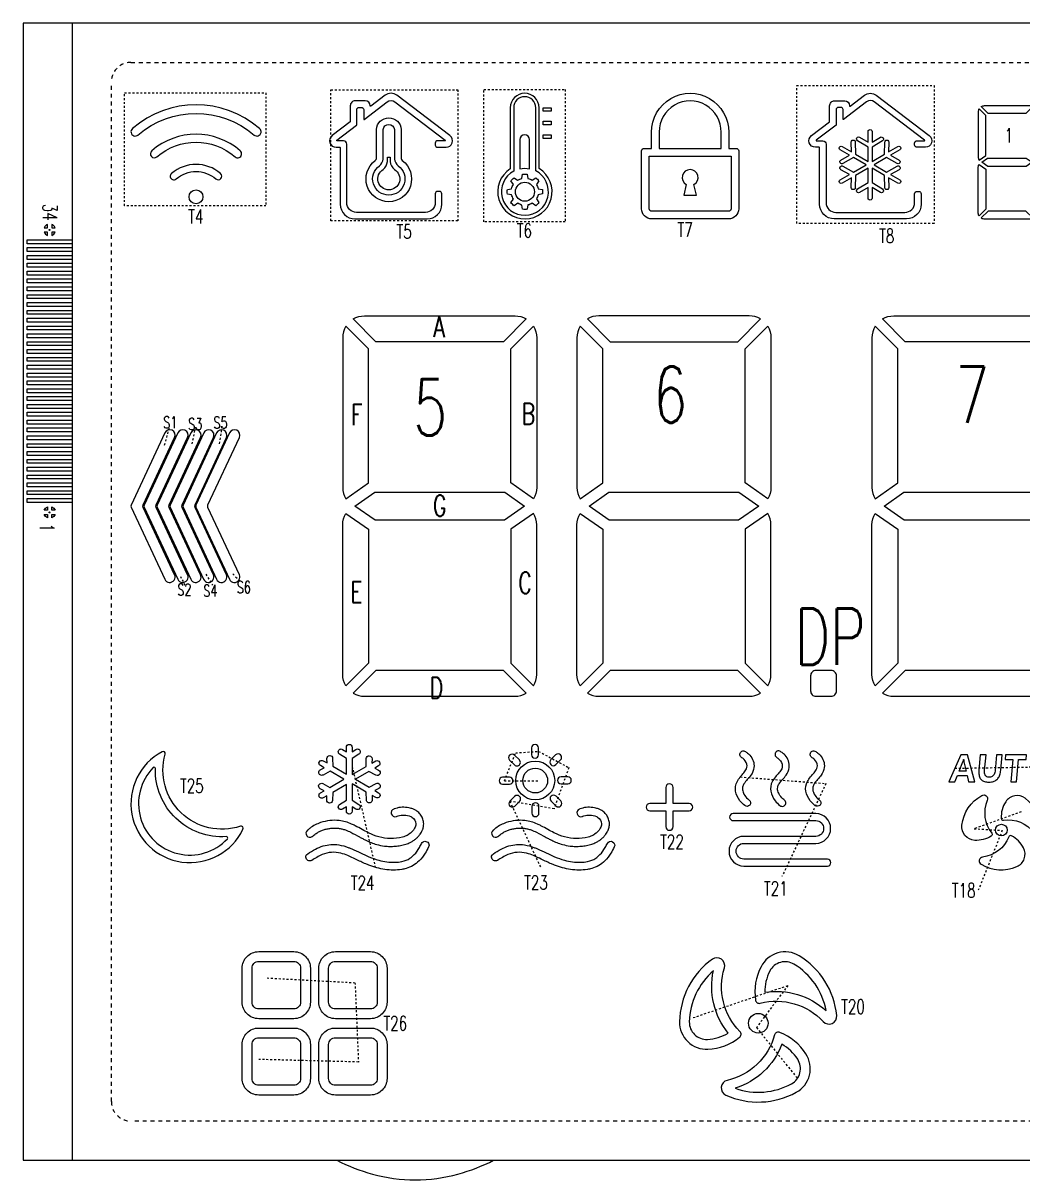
# Model space of a CAD drawing. Header units: millimetres. Extents: x 1946 to 4611, y 2266 to 2855.
# Drawn here: x 2958.9 to 3009.9, y 2678.5 to 2737.5 of the extents above; entities that cross this region are included whole.
import ezdxf

# ---------------------------------------------------------------- set-up
doc = ezdxf.new("R2010")
doc.units = ezdxf.units.MM
doc.linetypes.add('DASHED', pattern=[0.2, 0.1, -0.1])
doc.layers.add('Dim', color=4, linetype='Continuous')
doc.layers.add('DWG', color=7, linetype='Continuous')
doc.styles.get("Standard").update_dxf_attribs({"font": 'txt.shx', "bigfont": 'gbcbig.shx'})

# ---------------------------------------------------------------- blocks, each defined once
blk = doc.blocks.new('SPC')
at = {"layer": 'DWG'}
for points in [[(16.507, 51.834, 0.41411), (16.342, 52), (16.013, 52, -0.718034), (16.003, 52.03), (17.013, 52.798, 0.234266), (17.019, 52.811), (17.019, 53.589, -0.41484), (17.136, 53.705), (17.256, 53.704, -0.413587), (17.372, 53.588), (17.372, 53.105, 0.620396), (17.399, 53.092), (18.565, 53.979, -0.337132), (18.967, 53.979), (21.532, 52.028, -0.718303), (21.522, 51.998), (21.14, 51.998, 0.414318), (21.024, 51.882), (21.024, 51.783, 0.41411), (21.14, 51.667), (21.571, 51.667, 0.718303), (21.771, 52.262), (19.067, 54.319, 0.337132), (18.465, 54.319), (17.73, 53.76, -0.620396), (17.703, 53.773), (17.703, 53.787, 0.413587), (17.455, 54.035), (16.937, 54.036, 0.41484), (16.688, 53.788), (16.688, 52.968), (15.763, 52.264, 0.718034), (15.963, 51.669), (16.159, 51.668, -0.41411), (16.176, 51.652), (16.176, 48.761, 0.414214), (16.922, 48.015), (20.61, 48.015, 0.414214), (21.356, 48.761), (21.356, 49.299, 0.414214), (21.24, 49.415), (21.14, 49.415, 0.414214), (21.024, 49.299), (21.024, 48.844, -0.414214), (20.527, 48.346), (17.005, 48.346, -0.414214), (16.507, 48.844)], [(24.851, 50.568, 3.486322), (26.319, 50.581), (26.319, 53.687, 1), (24.851, 53.687)], [(35.99, 52.44), (35.99, 51.608), (36.378, 51.608, -0.414214), (36.499, 51.487), (36.499, 48.528, -0.414214), (35.986, 48.015), (32.06, 48.015, -0.414214), (31.547, 48.528), (31.547, 51.487, -0.414214), (31.668, 51.608), (32.056, 51.608), (32.056, 52.44, -1.006943)], [(43.017, 53.979), (41.85, 53.092, -0.620396), (41.824, 53.105), (41.824, 53.588, 0.413587), (41.708, 53.704), (41.587, 53.705, 0.41484), (41.471, 53.589), (41.471, 52.811, -0.234266), (41.465, 52.798), (40.454, 52.03, 0.718034), (40.465, 52), (40.794, 52, -0.41411), (40.959, 51.834), (40.959, 48.844, 0.414214), (41.456, 48.346), (44.979, 48.346, 0.414214), (45.476, 48.844), (45.476, 49.299, -0.414214), (45.592, 49.415), (45.691, 49.415, -0.414214), (45.808, 49.299), (45.808, 48.761, -0.414214), (45.062, 48.015), (41.374, 48.015, -0.414214), (40.628, 48.761), (40.628, 51.652, 0.41411), (40.611, 51.668), (40.415, 51.669, -0.718034), (40.215, 52.264), (41.133, 52.963, 0.234266), (41.14, 52.976), (41.14, 53.788, -0.41484), (41.389, 54.036), (41.907, 54.035, -0.413587), (42.155, 53.787), (42.155, 53.773, 0.620396), (42.182, 53.76), (42.917, 54.319, -0.337132), (43.519, 54.319), (46.223, 52.262, -0.718303), (46.022, 51.667), (45.592, 51.667, -0.41411), (45.476, 51.783), (45.476, 51.882, -0.414318), (45.592, 51.998), (45.973, 51.998, 0.718303), (45.983, 52.028), (43.418, 53.979, 0.337132)], [(11.779, 52.293, 1), (12.063, 52.621, 0.37367), (5.575, 52.621, 1), (5.859, 52.293, -0.37367)], [(26.144, 50.465), (26.144, 53.687, 1), (25.026, 53.687), (25.026, 50.454, 4.039611)], [(32.443, 51.608), (35.603, 51.608), (35.603, 52.44, 1.008178), (32.443, 52.441)], [(51.328, 53.791, -0.136063), (51.498, 53.744), (51.155, 53.398), (49.217, 53.398), (48.873, 53.744, -0.136063), (49.044, 53.791)], [(19.284, 51.099, 0.214015), (19.342, 50.989, -3.04756), (17.965, 50.989, 0.214015), (18.023, 51.099), (18.023, 52.573, -0.948577), (19.284, 52.573)], [(48.712, 51.187, 0.139094), (48.762, 51.013), (49.105, 51.255), (49.105, 53.288), (48.762, 53.634, 0.139094), (48.712, 53.46)], [(18.945, 51.068, 0.202499), (19.13, 50.725, -3.143835), (18.177, 50.725, 0.202499), (18.361, 51.068), (18.361, 52.573, -0.888352), (18.945, 52.573)], [(43.727, 49.365), (43.301, 49.624), (43.301, 49.073, -1.030478), (43.097, 49.073), (43.097, 49.624), (42.67, 49.365, -1), (42.564, 49.54), (43.097, 49.863), (43.097, 50.595), (42.462, 50.229), (42.449, 49.607, -1), (42.245, 49.611), (42.255, 50.11), (41.779, 49.834, -1.030478), (41.676, 50.011), (42.153, 50.286), (41.716, 50.526, -1), (41.814, 50.705), (42.36, 50.406), (42.995, 50.772), (42.36, 51.139), (41.814, 50.839, -1), (41.716, 51.018), (42.153, 51.258), (41.676, 51.533, -1.030478), (41.779, 51.71), (42.255, 51.435), (42.245, 51.933, -1), (42.449, 51.938), (42.462, 51.315), (43.097, 50.949), (43.097, 51.682), (42.564, 52.005, -1), (42.67, 52.179), (43.097, 51.921), (43.097, 52.471, -1.030478), (43.301, 52.471), (43.301, 51.921), (43.727, 52.179, -1), (43.833, 52.005), (43.301, 51.682), (43.301, 50.949), (43.936, 51.315), (43.949, 51.936, -1.021645), (44.153, 51.931), (44.142, 51.435), (44.619, 51.71, -1.030478), (44.721, 51.533), (44.245, 51.258), (44.682, 51.018, -1), (44.583, 50.839), (44.038, 51.139), (43.403, 50.772), (44.038, 50.406), (44.583, 50.705, -1), (44.682, 50.526), (44.245, 50.286), (44.721, 50.011, -1.030478), (44.619, 49.834), (44.142, 50.11), (44.153, 49.611, -1), (43.949, 49.607), (43.936, 50.229), (43.301, 50.595), (43.301, 49.863), (43.833, 49.54, -1.003444)], [(10.815, 51.183, 1), (11.078, 51.487, 0.37367), (6.56, 51.487, 1), (6.823, 51.183, -0.37367)], [(25.829, 50.575), (25.829, 52.059, 1), (25.34, 52.059), (25.34, 50.57, -0.103239)], [(9.833, 50.053, 1), (10.071, 50.327, 0.37367), (7.567, 50.327, 1), (7.805, 50.053, -0.37367)], [(18.367, 50.533, 0.204472), (18.582, 50.941), (18.584, 51.16), (18.723, 51.16), (18.724, 50.941, 0.204472), (18.94, 50.533, -3.624789)], [(36.112, 51.221), (36.112, 48.528, -0.414214), (35.986, 48.402), (32.06, 48.402, -0.414214), (31.934, 48.528), (31.934, 51.221)], [(48.712, 50.619, -0.139094), (48.762, 50.793), (49.105, 50.551), (49.105, 48.518), (48.762, 48.172, -0.139094), (48.712, 48.346)], [(25.007, 49.769), (24.879, 49.949, -0.064732), (25.043, 50.114), (25.224, 49.986, -0.084971), (25.44, 50.076), (25.477, 50.294, -0.064732), (25.709, 50.294), (25.747, 50.077, -0.084971), (25.963, 49.987), (26.144, 50.115, -0.064732), (26.308, 49.951), (26.181, 49.771, -0.084971), (26.271, 49.555), (26.489, 49.518, -0.064732), (26.489, 49.285), (26.271, 49.248, -0.084971), (26.182, 49.031), (26.31, 48.851, -0.064732), (26.146, 48.686), (25.965, 48.814, -0.084971), (25.749, 48.724), (25.712, 48.506, -0.064732), (25.48, 48.506), (25.442, 48.723, -0.084971), (25.226, 48.813), (25.046, 48.685, -0.064732), (24.881, 48.849), (25.008, 49.029, -0.084971), (24.918, 49.245), (24.701, 49.282, -0.064732), (24.7, 49.515), (24.918, 49.552, -0.084971)], [(34.219, 49.774, 3.847294), (33.827, 49.774), (33.706, 49.222), (34.34, 49.222)], [(51.328, 48.015, 0.136063), (51.498, 48.062), (51.155, 48.408), (49.217, 48.408), (48.873, 48.062, 0.136063), (49.044, 48.015)], [(16.303, 34.321, 0.139094), (16.469, 33.736), (17.623, 34.548), (17.623, 41.379), (16.469, 42.54, 0.139094), (16.303, 41.955)], [(25.09, 43.069, -0.136063), (25.663, 42.91), (24.509, 41.749), (17.997, 41.749), (16.843, 42.91, -0.136063), (17.417, 43.069)], [(26.203, 34.321, -0.139094), (26.037, 33.736), (24.883, 34.548), (24.883, 41.379), (26.037, 42.54, -0.139094), (26.203, 41.955)], [(28.244, 34.321, 0.139094), (28.41, 33.736), (29.564, 34.548), (29.564, 41.379), (28.41, 42.54, 0.139094), (28.244, 41.955)], [(29.358, 43.069, 0.136063), (28.784, 42.91), (29.938, 41.749), (36.45, 41.749), (37.604, 42.91, 0.136063), (37.031, 43.069)], [(38.144, 34.321, -0.139094), (37.978, 33.736), (36.824, 34.548), (36.824, 41.379), (37.978, 42.54, -0.139094), (38.144, 41.955)], [(43.293, 34.321, 0.139094), (43.459, 33.736), (44.613, 34.548), (44.613, 41.379), (43.459, 42.54, 0.139094), (43.293, 41.955)], [(52.079, 43.069, -0.136063), (52.653, 42.91), (51.499, 41.749), (44.987, 41.749), (43.833, 42.91, -0.136063), (44.406, 43.069)], [(7.728, 36.868, 1), (7.228, 37.101), (5.512, 33.421, 0.221646), (5.512, 33.311), (7.225, 29.638, 1.013416), (7.728, 29.864), (6.125, 33.302, -0.221714), (6.125, 33.429)], [(8.389, 36.868, 1), (7.889, 37.101), (6.173, 33.421, 0.221646), (6.173, 33.311), (7.886, 29.638, 1.013416), (8.389, 29.864), (6.785, 33.302, -0.221714), (6.785, 33.429)], [(9.05, 36.868, 1), (8.55, 37.101), (6.833, 33.421, 0.221646), (6.833, 33.311), (8.547, 29.638, 1.013416), (9.05, 29.864), (7.446, 33.302, -0.221714), (7.446, 33.429)], [(9.71, 36.868, 1), (9.21, 37.101), (7.494, 33.421, 0.221646), (7.494, 33.311), (9.207, 29.638, 1.013416), (9.71, 29.864), (8.107, 33.302, -0.221714), (8.107, 33.429)], [(10.371, 36.868, 1), (9.871, 37.101), (8.155, 33.421, 0.221646), (8.155, 33.311), (9.868, 29.638, 1.013416), (10.371, 29.864), (8.767, 33.302, -0.221714), (8.767, 33.429)], [(11.032, 36.868, 1), (10.532, 37.101), (8.815, 33.421, 0.221646), (8.815, 33.311), (10.529, 29.638, 1.013416), (11.032, 29.864), (9.428, 33.302, -0.221714), (9.428, 33.429)], [(16.303, 32.412, -0.139094), (16.469, 32.997), (17.623, 32.185), (17.623, 25.354), (16.469, 24.193, -0.139094), (16.303, 24.778)], [(26.203, 32.412, 0.139094), (26.037, 32.997), (24.883, 32.185), (24.883, 25.354), (26.037, 24.193, 0.139094), (26.203, 24.778)], [(28.244, 32.412, -0.139094), (28.41, 32.997), (29.564, 32.185), (29.564, 25.354), (28.41, 24.193, -0.139094), (28.244, 24.778)], [(38.144, 32.412, 0.139094), (37.978, 32.997), (36.824, 32.185), (36.824, 25.354), (37.978, 24.193, 0.139094), (38.144, 24.778)], [(43.293, 32.412, -0.139094), (43.459, 32.997), (44.613, 32.185), (44.613, 25.354), (43.459, 24.193, -0.139094), (43.293, 24.778)], [(25.09, 23.664, 0.136063), (25.663, 23.823), (24.509, 24.984), (17.997, 24.984), (16.843, 23.823, 0.136063), (17.417, 23.664)], [(37.031, 23.664, 0.136063), (37.604, 23.823), (36.45, 24.984), (29.938, 24.984), (28.784, 23.823, 0.136063), (29.358, 23.664)], [(41.487, 23.939), (41.487, 24.709, 0.414214), (41.212, 24.984), (40.442, 24.984, 0.414214), (40.167, 24.709), (40.167, 23.939, 0.414214), (40.442, 23.664), (41.212, 23.664, 0.414214)], [(52.079, 23.664, 0.136063), (52.653, 23.823), (51.499, 24.984), (44.987, 24.984), (43.833, 23.823, 0.136063), (44.406, 23.664)], [(11.081, 17.036, -0.601431), (7.248, 20.712, 0.66148), (7.091, 20.839, 1.37923), (11.215, 16.884, 0.66148)], [(16.491, 19.697), (16.491, 20.496), (16.145, 20.71, -1), (16.298, 20.958), (16.491, 20.839), (16.491, 21.064, -1), (16.783, 21.064), (16.783, 20.839), (16.975, 20.958, -1), (17.128, 20.71), (16.783, 20.496), (16.783, 19.672), (17.493, 20.082), (17.505, 20.488, -1), (17.797, 20.48), (17.79, 20.253), (17.984, 20.366, -1), (18.13, 20.113), (17.936, 20.001), (18.135, 19.894, -1), (17.997, 19.637), (17.639, 19.829), (16.95, 19.432), (17.646, 19.03), (18.004, 19.223, -1), (18.142, 18.966), (17.943, 18.859), (18.133, 18.749, -1), (17.987, 18.496), (17.797, 18.606), (17.804, 18.38, -1), (17.512, 18.371), (17.5, 18.777), (16.783, 19.192), (16.783, 18.365), (17.128, 18.151, -1), (16.975, 17.903), (16.783, 18.022), (16.783, 17.802, -1), (16.491, 17.802), (16.491, 18.022), (16.298, 17.903, -1), (16.145, 18.151), (16.491, 18.365), (16.491, 19.167), (15.793, 18.764), (15.781, 18.357, -1), (15.489, 18.366), (15.496, 18.592), (15.306, 18.482, -1), (15.16, 18.735), (15.35, 18.845), (15.151, 18.952, -1), (15.289, 19.209), (15.647, 19.016), (16.367, 19.432), (15.654, 19.843), (15.297, 19.65, -1), (15.158, 19.907), (15.357, 20.015), (15.163, 20.127, -1), (15.309, 20.379), (15.503, 20.267), (15.497, 20.493, -1), (15.788, 20.502), (15.8, 20.096)], [(25.056, 20.164, 1), (25.311, 20.419), (25.067, 20.663, 1), (24.812, 20.408)], [(25.931, 20.684, 1), (26.291, 20.684), (26.291, 21.029, 1), (25.931, 21.029)], [(26.917, 20.433, 1), (27.172, 20.178), (27.416, 20.423, 1), (27.161, 20.677)], [(36.631, 20.555, -1.00001), (36.841, 20.844), (36.878, 20.817), (36.915, 20.79, -0.043579), (37.069, 20.655, -0.221004), (37.279, 20.032, -0.120901), (37.123, 19.642, -0.029126), (36.938, 19.422, 0.046117), (36.767, 19.2, 0.09316), (36.695, 19.028, 0.133309), (36.723, 18.773, 0.037763), (36.768, 18.674, 0.081683), (36.96, 18.435, 0.01094), (37.04, 18.366, -1), (36.811, 18.092), (36.805, 18.097, -0.055524), (36.563, 18.338, -0.125176), (36.341, 18.822, -0.167914), (36.419, 19.309, -0.050698), (36.579, 19.551, -0.008725), (36.76, 19.759, 0.089231), (36.898, 19.973, 0.092816), (36.927, 20.116, 0.215759), (36.774, 20.444, 0.024091)], [(38.426, 20.555, -0.024091), (38.569, 20.444, -0.215759), (38.722, 20.116, -0.092816), (38.693, 19.973, -0.089231), (38.555, 19.76, 0.008725), (38.374, 19.551, 0.050698), (38.214, 19.309, 0.167914), (38.137, 18.822, 0.125176), (38.359, 18.338, 0.055524), (38.6, 18.097), (38.606, 18.092, 1), (38.835, 18.366, -0.01094), (38.755, 18.436, -0.081683), (38.564, 18.674, -0.037763), (38.519, 18.773, -0.133309), (38.49, 19.028, -0.09316), (38.563, 19.2, -0.046117), (38.734, 19.422, 0.029126), (38.919, 19.642, 0.120901), (39.075, 20.032, 0.221004), (38.865, 20.656, 0.043579), (38.711, 20.79), (38.674, 20.818), (38.637, 20.844, 1.00001)], [(40.216, 20.557, -1.000011), (40.427, 20.847), (40.464, 20.82), (40.501, 20.793, -0.043579), (40.655, 20.658, -0.221004), (40.865, 20.034, -0.120901), (40.709, 19.645, -0.029126), (40.524, 19.424, 0.046117), (40.353, 19.202, 0.09316), (40.28, 19.03, 0.133309), (40.309, 18.776, 0.037763), (40.354, 18.676, 0.081683), (40.545, 18.438, 0.01094), (40.626, 18.369, -1), (40.396, 18.094), (40.39, 18.099, -0.055524), (40.149, 18.34, -0.125176), (39.927, 18.825, -0.167914), (40.004, 19.312, -0.050698), (40.164, 19.554, -0.008725), (40.345, 19.762, 0.089231), (40.483, 19.975, 0.092816), (40.512, 20.119, 0.215759), (40.36, 20.447, 0.024091)], [(10.369, 16.507, -0.441859), (6.749, 19.978, 0.68037), (6.639, 20.025, 1.013291), (10.421, 16.399, 0.68037)], [(24.46, 19.178), (24.805, 19.178, 1), (24.805, 19.538), (24.46, 19.538, 1)], [(27.782, 19.198, 1), (27.782, 19.558), (27.437, 19.558, 1), (27.437, 19.198)], [(33.154, 17.821), (33.967, 17.821, 1), (33.967, 18.197), (33.154, 18.197), (33.154, 19.013, 1), (32.778, 19.013), (32.778, 18.197), (31.967, 18.197, 1), (31.967, 17.821), (32.778, 17.821), (32.778, 17.017, 1), (33.154, 17.017)], [(24.826, 18.314, 1), (25.081, 18.059), (25.325, 18.303, 1), (25.071, 18.558)], [(27.176, 18.073, 1), (27.43, 18.328), (27.186, 18.572, 1), (26.931, 18.318)], [(49.179, 18.358, 0.274501), (49.407, 16.683, -0.445572), (49.382, 16.538, -0.155042), (48.538, 16.316, -0.43554), (47.886, 17.091, -0.237759), (48.9, 18.607, -0.716217)], [(50.119, 18.284, 0.155042), (49.889, 17.442, 0.445572), (50.003, 17.348, -0.274501), (51.567, 16.708, 0.716217), (51.923, 16.825, 0.237759), (51.117, 18.461, 0.43554)], [(19.829, 17.503, -0.267433), (20.034, 17.152, -0.131529), (19.968, 16.931, -0.119242), (19.679, 16.627, -0.053503), (19.486, 16.529, -0.025073), (19.349, 16.484, -0.135505), (18.141, 16.493, -0.046654), (17.605, 16.706, -0.011823), (17.296, 16.869, 0.007808), (16.938, 17.062, 0.012834), (16.756, 17.149, 0.080322), (16.122, 17.327, 0.107137), (15.172, 17.222, 0.082648), (14.639, 16.94, 0.006712), (14.501, 16.835, 1), (14.745, 16.52, -0.002183), (14.833, 16.588, -0.020479), (14.994, 16.702, -0.033296), (15.15, 16.786, -0.029814), (15.322, 16.853, -0.026731), (15.507, 16.901, -0.012628), (15.602, 16.919, -0.012714), (15.699, 16.931, -0.012877), (15.795, 16.939, -0.013114), (15.891, 16.941, -0.027292), (16.08, 16.931, -0.029165), (16.261, 16.9, -0.02932), (16.437, 16.848, -0.029682), (16.712, 16.73, -0.011614), (17.159, 16.49, 0.004553), (17.32, 16.404, 0.008221), (17.487, 16.32, 0.044114), (18.035, 16.109, 0.038312), (18.436, 16.028, 0.025288), (18.709, 16.009, 0.02561), (18.983, 16.017, 0.026383), (19.256, 16.054, 0.029796), (19.529, 16.122, 0.034669), (19.742, 16.207, 0.029522), (19.884, 16.286, 0.030889), (20.018, 16.383, 0.032003), (20.14, 16.498, 0.033538), (20.247, 16.63, 0.02703), (20.318, 16.741, 0.023637), (20.361, 16.827, 0.013887), (20.38, 16.875, 0.015401), (20.397, 16.926, 0.016992), (20.412, 16.98, 0.018466), (20.423, 17.037, 0.041047), (20.432, 17.16, 0.038766), (20.421, 17.28, 0.036053), (20.394, 17.394, 0.03487), (20.351, 17.5, 0.035655), (20.293, 17.601, 0.03771), (20.22, 17.695, 0.037518), (20.134, 17.775, 0.032735), (20.045, 17.837, 0.039711), (19.911, 17.905, 0.036535), (19.743, 17.96, 0.023822), (19.588, 17.991, 0.028602), (19.425, 18.006, 0.035418), (19.253, 17.999, 0.042138), (19.075, 17.965, 0.015084), (18.945, 17.922, -0.014409), (18.914, 17.912, 0.989605), (19.024, 17.529, 0.015889), (19.079, 17.547), (19.134, 17.566, -0.103654), (19.431, 17.607, -0.083791), (19.777, 17.529, -0.026127)], [(29.302, 17.503, -0.267433), (29.507, 17.152, -0.131529), (29.441, 16.931, -0.119242), (29.152, 16.627, -0.053503), (28.96, 16.529, -0.025073), (28.822, 16.484, -0.135505), (27.614, 16.493, -0.046654), (27.078, 16.706, -0.011823), (26.769, 16.869, 0.007808), (26.411, 17.062, 0.012834), (26.229, 17.149, 0.080322), (25.595, 17.327, 0.107137), (24.645, 17.222, 0.082648), (24.112, 16.94, 0.006712), (23.974, 16.835, 1), (24.218, 16.52, -0.002183), (24.306, 16.588, -0.020479), (24.467, 16.702, -0.033296), (24.623, 16.786, -0.029814), (24.795, 16.853, -0.026731), (24.98, 16.901, -0.012628), (25.075, 16.919, -0.012714), (25.172, 16.931, -0.012877), (25.268, 16.939, -0.013114), (25.364, 16.941, -0.027292), (25.553, 16.931, -0.029165), (25.734, 16.9, -0.02932), (25.91, 16.848, -0.029682), (26.185, 16.73, -0.011614), (26.632, 16.49, 0.004553), (26.793, 16.404, 0.008221), (26.961, 16.32, 0.044114), (27.508, 16.109, 0.038312), (27.909, 16.028, 0.025288), (28.182, 16.009, 0.02561), (28.457, 16.017, 0.026383), (28.729, 16.054, 0.029796), (29.002, 16.122, 0.034669), (29.215, 16.207, 0.029522), (29.357, 16.286, 0.030889), (29.491, 16.383, 0.032003), (29.613, 16.498, 0.033538), (29.721, 16.63, 0.02703), (29.791, 16.741, 0.023637), (29.834, 16.827, 0.013887), (29.853, 16.875, 0.015401), (29.87, 16.926, 0.016992), (29.885, 16.98, 0.018466), (29.896, 17.037, 0.041047), (29.905, 17.16, 0.038766), (29.894, 17.28, 0.036053), (29.867, 17.394, 0.03487), (29.824, 17.5, 0.035655), (29.766, 17.601, 0.03771), (29.693, 17.695, 0.037518), (29.607, 17.775, 0.032735), (29.518, 17.837, 0.039711), (29.384, 17.905, 0.036535), (29.216, 17.96, 0.023822), (29.061, 17.991, 0.028602), (28.898, 18.006, 0.035418), (28.726, 17.999, 0.042138), (28.548, 17.965, 0.015084), (28.418, 17.922, -0.014409), (28.387, 17.912, 0.989605), (28.497, 17.529, 0.015889), (28.552, 17.547), (28.607, 17.566, -0.103654), (28.904, 17.607, -0.083791), (29.25, 17.529, -0.026127)], [(25.951, 17.707, 1), (26.311, 17.707), (26.311, 18.052, 1), (25.951, 18.052)], [(40.432, 17.681), (36.217, 17.681, 1), (36.217, 17.324), (40.432, 17.324, -1), (40.432, 16.522), (36.766, 16.522, 1), (36.766, 15.004), (41.023, 15.004, 1), (41.023, 15.362), (36.766, 15.362, -1), (36.766, 16.164), (40.432, 16.164, 1)], [(48.944, 15.465, 0.716217), (48.868, 15.098, 0.237759), (50.688, 14.978, 0.43554), (51.033, 15.93, 0.155042), (50.419, 16.551, 0.445572), (50.281, 16.499, -0.274501)], [(20.682, 15.979, -0.021748), (20.507, 15.662, -0.059277), (20.196, 15.267, -0.129722), (19.53, 14.882, -0.027865), (19.311, 14.833, -0.076797), (18.447, 14.83, -0.058014), (17.633, 15.054, -0.00693), (17.483, 15.115, -0.011553), (16.958, 15.357, 0.013783), (16.56, 15.539, 0.036256), (16.209, 15.66, 0.170089), (15.251, 15.588, 0.027598), (14.976, 15.447, 0.007479), (14.724, 15.295, -1), (14.515, 15.633, -0.018829), (14.909, 15.864, -0.049182), (15.309, 16.033, -0.107877), (16.098, 16.087, -0.055638), (16.618, 15.944, -0.008922), (16.759, 15.887, -0.011254), (17.213, 15.675, 0.012231), (17.638, 15.482, 0.032613), (18.141, 15.302, 0.077511), (18.968, 15.198, 0.044699), (19.32, 15.24, 0.090325), (19.732, 15.403, 0.060537), (19.952, 15.588, 0.05768), (20.213, 15.947, 0.011282), (20.328, 16.161, -1)], [(29.802, 16.161, -1), (30.155, 15.979, -0.021748), (29.98, 15.662, -0.059277), (29.669, 15.267, -0.129722), (29.003, 14.882, -0.027865), (28.784, 14.833, -0.076797), (27.92, 14.83, -0.058014), (27.106, 15.054, -0.00693), (26.956, 15.115, -0.011553), (26.431, 15.357, 0.013783), (26.033, 15.539, 0.036256), (25.682, 15.66, 0.170089), (24.724, 15.588, 0.027598), (24.449, 15.447, 0.007479), (24.197, 15.295, -1), (23.988, 15.633, -0.018829), (24.382, 15.864, -0.049182), (24.783, 16.033, -0.107877), (25.571, 16.087, -0.055638), (26.091, 15.944, -0.008922), (26.232, 15.887, -0.011254), (26.687, 15.675, 0.012231), (27.111, 15.482, 0.032613), (27.614, 15.302, 0.077511), (28.442, 15.198, 0.044699), (28.793, 15.24, 0.090325), (29.205, 15.403, 0.060537), (29.425, 15.588, 0.05768), (29.686, 15.947, 0.011282)], [(13.812, 7.222), (12.016, 7.222, -0.414214), (11.175, 8.063), (11.175, 9.799, -0.414214), (12.016, 10.64), (13.812, 10.64, -0.414214), (14.653, 9.799), (14.653, 8.063, -0.414214)], [(17.721, 7.222), (15.925, 7.222, -0.414214), (15.084, 8.063), (15.084, 9.799, -0.414214), (15.925, 10.64), (17.721, 10.64, -0.414214), (18.562, 9.799), (18.562, 8.063, -0.414214)], [(39.58, 10.428, 0.435888), (37.638, 9.873, 0.154027), (37.355, 8.173, 0.447813), (37.601, 8.009, -0.275579), (40.816, 7.072, 0.717666), (41.5, 7.38, 0.236572)], [(13.812, 7.722), (12.016, 7.722, -0.414214), (11.675, 8.063), (11.675, 9.799, -0.414214), (12.016, 10.14), (13.812, 10.14, -0.414214), (14.153, 9.799), (14.153, 8.063, -0.414214)], [(17.721, 7.722), (15.925, 7.722, -0.414214), (15.584, 8.063), (15.584, 9.799, -0.414214), (15.925, 10.14), (17.721, 10.14, -0.414214), (18.062, 9.799), (18.062, 8.063, -0.414214)], [(33.481, 7.07, 0.435888), (34.933, 5.665, 0.154027), (36.546, 6.271, 0.447813), (36.565, 6.566, -0.275579), (35.77, 9.818, 0.717666), (35.16, 10.257, 0.236572)], [(39.321, 10, 0.435888), (38.084, 9.647, 0.119061), (37.827, 8.567, -0.228202), (40.96, 7.632, 0.213921)], [(33.981, 7.06, 0.435888), (34.906, 6.165, 0.119061), (35.97, 6.482, -0.228202), (35.212, 9.663, 0.213921)], [(13.812, 3.328), (12.016, 3.328, -0.414214), (11.175, 4.169), (11.175, 5.905, -0.414214), (12.016, 6.746), (13.812, 6.746, -0.414214), (14.653, 5.905), (14.653, 4.169, -0.414214)], [(17.721, 3.328), (15.925, 3.328, -0.414214), (15.084, 4.169), (15.084, 5.905, -0.414214), (15.925, 6.746), (17.721, 6.746, -0.414214), (18.562, 5.905), (18.562, 4.169, -0.414214)], [(39.439, 3.467, 0.435888), (39.929, 5.426, 0.154027), (38.598, 6.521, 0.447813), (38.333, 6.39, -0.275579), (35.914, 4.075, 0.717666), (35.839, 3.328, 0.236572)], [(13.812, 3.828), (12.016, 3.828, -0.414214), (11.675, 4.169), (11.675, 5.905, -0.414214), (12.016, 6.246), (13.812, 6.246, -0.414214), (14.153, 5.905), (14.153, 4.169, -0.414214)], [(17.721, 3.828), (15.925, 3.828, -0.414214), (15.584, 4.169), (15.584, 5.905, -0.414214), (15.925, 6.246), (17.721, 6.246, -0.414214), (18.062, 5.905), (18.062, 4.169, -0.414214)], [(39.198, 3.905, 0.435888), (39.51, 5.154, 0.119061), (38.703, 5.916, -0.228202), (36.327, 3.67, 0.213921)]]:
    blk.add_lwpolyline(points, format="xyb", close=True, dxfattribs=at)
for points in [[(26.526, 53.687), (26.934, 53.687), (26.934, 53.512), (26.526, 53.512)], [(26.526, 52.993), (26.934, 52.993), (26.934, 52.818), (26.526, 52.818)], [(26.526, 52.3), (26.934, 52.3), (26.934, 52.124), (26.526, 52.124)], [(51.172, 51.115), (51.473, 50.903), (51.169, 50.689), (49.202, 50.689), (48.898, 50.903), (49.199, 51.115)], [(24.567, 34.078), (25.579, 33.366), (24.557, 32.648), (17.949, 32.648), (16.927, 33.366), (17.939, 34.078)], [(36.508, 34.078), (37.52, 33.366), (36.498, 32.648), (29.89, 32.648), (28.868, 33.366), (29.88, 34.078)], [(51.557, 34.078), (52.569, 33.366), (51.547, 32.648), (44.939, 32.648), (43.917, 33.366), (44.929, 34.078)], [(47.834, 20.675), (47.215, 19.31), (47.53, 19.31), (47.658, 19.623), (48.154, 19.623), (48.228, 19.31), (48.545, 19.31), (48.175, 20.675)], [(48.823, 20.675), (48.754, 19.881), (48.75, 19.828), (48.749, 19.766), (48.752, 19.708), (48.759, 19.654), (48.77, 19.603), (48.783, 19.556), (48.802, 19.513), (48.824, 19.474), (48.849, 19.438), (48.878, 19.406), (48.911, 19.378), (48.948, 19.354), (48.989, 19.333), (49.033, 19.316), (49.082, 19.303), (49.134, 19.294), (49.19, 19.288), (49.249, 19.286), (49.271, 19.286), (49.33, 19.29), (49.387, 19.296), (49.439, 19.307), (49.489, 19.321), (49.536, 19.338), (49.581, 19.359), (49.621, 19.385), (49.659, 19.413), (49.694, 19.445), (49.726, 19.48), (49.754, 19.52), (49.78, 19.563), (49.802, 19.61), (49.822, 19.66), (49.839, 19.714), (49.852, 19.771), (49.862, 19.832), (49.87, 19.897), (49.937, 20.675), (49.647, 20.675), (49.577, 19.867), (49.575, 19.849), (49.565, 19.784), (49.549, 19.726), (49.527, 19.676), (49.501, 19.634), (49.468, 19.6), (49.43, 19.573), (49.387, 19.553), (49.338, 19.542), (49.284, 19.538), (49.255, 19.539), (49.206, 19.547), (49.163, 19.562), (49.126, 19.585), (49.096, 19.615), (49.072, 19.652), (49.056, 19.698), (49.045, 19.751), (49.042, 19.811), (49.045, 19.879), (49.115, 20.675)], [(50.109, 20.675), (50.089, 20.437), (50.477, 20.437), (50.378, 19.31), (50.67, 19.31), (50.768, 20.437), (51.158, 20.437), (51.178, 20.675)], [(47.939, 20.324), (47.939, 20.327), (47.959, 20.382), (47.972, 20.44), (47.98, 20.44), (47.98, 20.433), (47.983, 20.37), (47.991, 20.321), (48.104, 19.847), (47.741, 19.847)]]:
    blk.add_lwpolyline(points, close=True, dxfattribs=at)
for centre, radius in [((25.595, 49.4), 0.486), ((8.819, 49.141), 0.355), ((26.121, 19.368), 0.992), ((26.121, 19.368), 0.632), ((49.897, 16.843), 0.296), ((37.5, 6.988), 0.5)]:
    blk.add_circle(centre, radius, dxfattribs=at)
blk = doc.blocks.new('DWG')
at = {"layer": 'DWG'}
for points in [[(0, 58), (0, 0), (72.5, 0), (72.5, 58)], [(2.5, 46.75), (0.2, 46.75), (0.2, 46.95), (2.5, 46.95)], [(2.5, 46.35), (0.2, 46.35), (0.2, 46.55), (2.5, 46.55)], [(2.5, 45.95), (0.2, 45.95), (0.2, 46.15), (2.5, 46.15)], [(2.5, 45.55), (0.2, 45.55), (0.2, 45.75), (2.5, 45.75)], [(2.5, 45.15), (0.2, 45.15), (0.2, 45.35), (2.5, 45.35)], [(2.5, 44.75), (0.2, 44.75), (0.2, 44.95), (2.5, 44.95)], [(2.5, 44.35), (0.2, 44.35), (0.2, 44.55), (2.5, 44.55)], [(2.5, 43.95), (0.2, 43.95), (0.2, 44.15), (2.5, 44.15)], [(2.5, 43.55), (0.2, 43.55), (0.2, 43.75), (2.5, 43.75)], [(2.5, 43.15), (0.2, 43.15), (0.2, 43.35), (2.5, 43.35)], [(2.5, 42.75), (0.2, 42.75), (0.2, 42.95), (2.5, 42.95)], [(2.5, 42.35), (0.2, 42.35), (0.2, 42.55), (2.5, 42.55)], [(2.5, 41.95), (0.2, 41.95), (0.2, 42.15), (2.5, 42.15)], [(2.5, 41.55), (0.2, 41.55), (0.2, 41.75), (2.5, 41.75)], [(2.5, 41.15), (0.2, 41.15), (0.2, 41.35), (2.5, 41.35)], [(2.5, 40.75), (0.2, 40.75), (0.2, 40.95), (2.5, 40.95)], [(2.5, 40.35), (0.2, 40.35), (0.2, 40.55), (2.5, 40.55)], [(2.5, 39.95), (0.2, 39.95), (0.2, 40.15), (2.5, 40.15)], [(2.5, 39.55), (0.2, 39.55), (0.2, 39.75), (2.5, 39.75)], [(2.5, 39.15), (0.2, 39.15), (0.2, 39.35), (2.5, 39.35)], [(2.5, 38.75), (0.2, 38.75), (0.2, 38.95), (2.5, 38.95)], [(2.5, 38.35), (0.2, 38.35), (0.2, 38.55), (2.5, 38.55)], [(2.5, 37.95), (0.2, 37.95), (0.2, 38.15), (2.5, 38.15)], [(2.5, 37.55), (0.2, 37.55), (0.2, 37.75), (2.5, 37.75)], [(2.5, 37.15), (0.2, 37.15), (0.2, 37.35), (2.5, 37.35)], [(2.5, 36.75), (0.2, 36.75), (0.2, 36.95), (2.5, 36.95)], [(2.5, 36.35), (0.2, 36.35), (0.2, 36.55), (2.5, 36.55)], [(2.5, 35.95), (0.2, 35.95), (0.2, 36.15), (2.5, 36.15)], [(2.5, 35.55), (0.2, 35.55), (0.2, 35.75), (2.5, 35.75)], [(2.5, 35.15), (0.2, 35.15), (0.2, 35.35), (2.5, 35.35)], [(2.5, 34.75), (0.2, 34.75), (0.2, 34.95), (2.5, 34.95)], [(2.5, 34.35), (0.2, 34.35), (0.2, 34.55), (2.5, 34.55)], [(2.5, 33.95), (0.2, 33.95), (0.2, 34.15), (2.5, 34.15)], [(2.5, 33.55), (0.2, 33.55), (0.2, 33.75), (2.5, 33.75)]]:
    blk.add_lwpolyline(points, close=True, dxfattribs=at)
blk.add_lwpolyline([(2.5, 58), (2.5, 0)], dxfattribs=at)
at = {"layer": 'DWG', "linetype": 'DASHED', "ltscale": 2}
blk.add_lwpolyline([(70.5, 55), (70.5, 3, -0.414214), (69.5, 2), (5.5, 2, -0.414214), (4.5, 3), (4.5, 55, -0.414214), (5.5, 56), (69.5, 56, -0.414214)], format="xyb", close=True, dxfattribs=at)
at = {"layer": 'DWG'}
for points in [[(1.24, 47.734, 0.207908), (1.071, 47.565), (1.24, 47.565)], [(1.24, 47.176), (1.24, 47.345), (1.071, 47.345, 0.207908)], [(1.46, 47.565), (1.629, 47.565, 0.207908), (1.46, 47.734)], [(1.46, 47.345), (1.46, 47.176, 0.207908), (1.629, 47.345)], [(1.24, 33.324), (1.24, 33.155), (1.071, 33.155, -0.207908)], [(1.46, 33.155), (1.46, 33.324, -0.207908), (1.629, 33.155)], [(1.24, 32.766, -0.207908), (1.071, 32.935), (1.24, 32.935)], [(1.46, 32.935), (1.629, 32.935, -0.207908), (1.46, 32.766)]]:
    blk.add_lwpolyline(points, format="xyb", close=True, dxfattribs=at)
blk.add_lwpolyline([(16, 0, 0.049067), (17.818, -0.702, 0.066912), (20, -1, 0.066912), (22.182, -0.702, 0.049067), (24, 0)], format="xyb", dxfattribs=at)
for centre in [(1.35, 47.455), (1.35, 33.045)]:
    blk.add_circle(centre, 0.025, dxfattribs=at)
blk.add_blockref('SPC', (0, 0), dxfattribs=at)
at = {"layer": 'DWG', "width": 0.7}
for s, p in [('34', (1.012, 48.786)), ('1', (0.855, 32.474))]:
    blk.add_text(s, height=0.72, rotation=270, dxfattribs=at).set_placement(p)

msp = doc.modelspace()

# ---------------------------------------------------------------- linework, layer by layer
at = {"layer": 'Dim', "linetype": 'DASHED'}
for p, q in [((2968.91916, 2716.06533), (2969.05806, 2716.97427)), ((2966.11579, 2715.99455), (2966.37045, 2716.92332)), ((2967.51667, 2716.05189), (2967.70038, 2716.90263)), ((2966.91677, 2709.29563), (2967.15461, 2708.84127)), ((2968.20936, 2709.40356), (2968.55213, 2708.84086)), ((2969.59879, 2709.42132), (2970.01151, 2708.99842)), ((2983.44526, 2698.86613), (2984.02208, 2700.29367)), ((2984.02208, 2700.29367), (2985.18929, 2700.3718)), ((2985.18929, 2700.3718), (2986.73881, 2699.53957)), ((2975.68067, 2699.5991), (2976.86117, 2694.4534)), ((2986.73881, 2699.53957), (2985.98418, 2697.4463)), ((3006.42243, 2699.50727), (3011.69645, 2699.59924)), ((2983.44526, 2698.86613), (2985.16625, 2698.86613)), ((2995.47693, 2699.066), (2999.85037, 2698.72858)), ((2999.85037, 2698.72858), (2997.60016, 2693.98057)), ((2985.98418, 2697.4463), (2983.72435, 2697.82884)), ((2983.72435, 2697.82884), (2985.31433, 2694.40725)), ((3009.80217, 2697.2815), (3007.40684, 2696.42665)), ((3007.40684, 2696.42665), (3008.84141, 2696.33459)), ((3008.84141, 2696.33459), (3007.61741, 2693.28342)), ((2971.33937, 2688.81293), (2975.82599, 2688.57236)), ((2975.82599, 2688.57236), (2976.00107, 2684.52641)), ((2993.0759, 2686.78975), (2997.90647, 2688.42818)), ((2997.90647, 2688.42818), (2996.30469, 2686.28562)), ((2996.30469, 2686.28562), (2998.39472, 2683.69052)), ((2976.00107, 2684.52641), (2970.92354, 2684.65763))]:
    msp.add_line(p, q, dxfattribs=at)
for points in [[(2974.59307, 2734.11944), (2981.07293, 2734.11944), (2981.07293, 2727.43787), (2974.59307, 2727.43787)], [(2982.39954, 2734.13026), (2986.55236, 2734.13026), (2986.55236, 2727.38066), (2982.39954, 2727.38066)], [(2998.35654, 2734.32807), (3005.36381, 2734.32807), (3005.36381, 2727.29831), (2998.35654, 2727.29831)], [(2964.077, 2733.96353), (2971.28552, 2733.96353), (2971.28552, 2728.19191), (2964.077, 2728.19191)]]:
    msp.add_lwpolyline(points, close=True, dxfattribs=at)

# ---------------------------------------------------------------- block references
at = {"layer": 'DWG'}
msp.add_blockref('DWG', (2958.898, 2679.51499), dxfattribs=at)

# ---------------------------------------------------------------- texts
at = {"layer": 'Dim', "width": 0.7}
for s, height, p in [('1', 0.72, (3008.96515, 2731.43462)), ('T4', 0.72, (2967.3117, 2727.2923)), ('T5', 0.72, (2977.94201, 2726.53029)), ('T6', 0.72, (2984.07515, 2726.57784)), ('T7', 0.72, (2992.26947, 2726.62325)), ('T8', 0.72, (3002.55766, 2726.3017)), ('A', 1.08, (2979.82157, 2721.48978)), ('6', 2.88, (2991.03988, 2717.12511)), ('7', 2.88, (3006.45449, 2717.12511)), ('5', 2.88, (2978.79725, 2716.47493)), ('B', 1.08, (2984.32724, 2717.05094)), ('F', 1.08, (2975.61829, 2717.00539)), ('S1', 0.6, (2966.04618, 2716.85097)), ('S3', 0.6, (2967.31844, 2716.76496)), ('S5', 0.6, (2968.60647, 2716.83718)), ('G', 1.08, (2979.80633, 2712.36277)), ('C', 1.08, (2984.16219, 2708.42587)), ('S2', 0.6, (2966.76334, 2708.31864)), ('S4', 0.6, (2968.0883, 2708.26675)), ('S6', 0.6, (2969.79344, 2708.44407)), ('E', 1.08, (2975.59361, 2707.96325)), ('DP', 2.88, (2998.2485, 2704.78635)), ('D', 1.08, (2979.63694, 2703.07455)), ('T25', 0.72, (2966.89777, 2698.25374)), ('T22', 0.72, (2991.38823, 2695.39555)), ('T24', 0.72, (2975.61123, 2693.30488)), ('T23', 0.72, (2984.4523, 2693.32154)), ('T21', 0.72, (2996.68578, 2693.01655)), ('T18', 0.72, (3006.2728, 2692.92269)), ('T20', 0.72, (3000.62384, 2686.98915)), ('T26', 0.72, (2977.27528, 2686.1409))]:
    msp.add_text(s, height=height, dxfattribs=at).set_placement(p)

doc.saveas('drawing.dxf')
